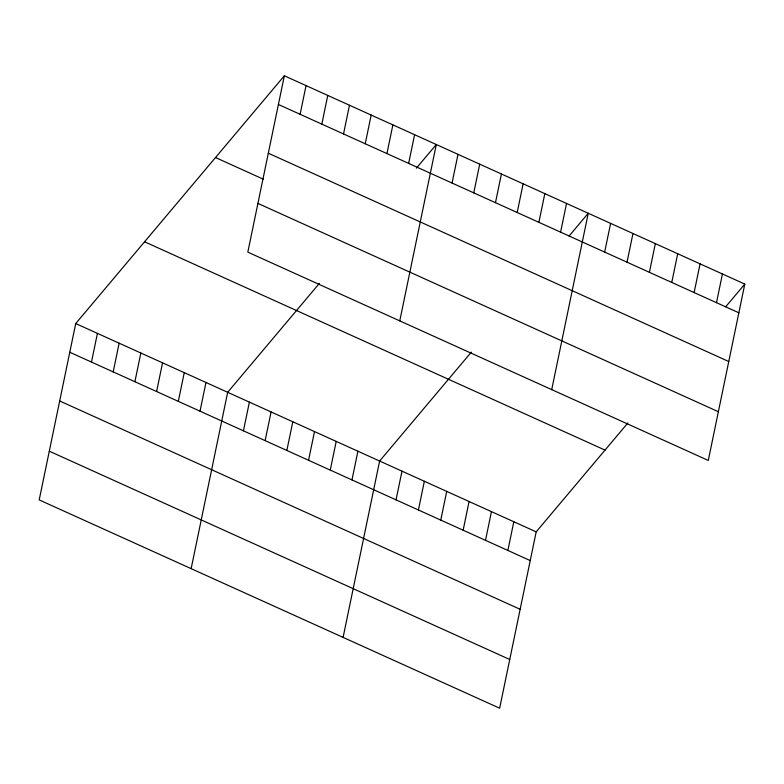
<?xml version="1.0" encoding="UTF-8"?>
<svg xmlns="http://www.w3.org/2000/svg" width="784" height="784" viewBox="0 0 784 784"><rect width="100%" height="100%" fill="white"/><g stroke="black" fill="none" stroke-linecap="round" stroke-linejoin="round"><path stroke-width="1.18" d="M284.347 75.783L247.822 252.134L708.275 460.443L744.8 284.092L284.347 75.783L75.725 323.557L39.2 499.908L499.653 708.217L536.178 531.866L627.876 422.958M91.483 362.071L97.432 333.376M113.19 371.89L119.139 343.196M134.897 381.71L140.846 353.016M156.604 391.53L162.553 362.835M178.311 401.349L184.26 372.655M200.018 411.179L205.967 382.474M191.149 568.645L227.674 392.294L319.372 283.387M300.115 114.297L306.054 85.603M243.432 430.818L249.381 402.123M321.822 124.117L327.761 95.423M265.139 440.637L271.088 411.943M343.529 133.937L349.468 105.242M286.846 450.457L292.795 421.763M365.236 143.756L371.175 115.062M308.553 460.277L314.502 431.582M386.943 153.576L392.882 124.881M330.26 470.096L336.209 441.402M408.65 163.395L414.589 134.701M351.967 479.916L357.916 451.221M399.771 320.872L436.296 144.521L416.402 168.148M343.098 637.392L379.623 461.041L471.321 352.134M452.064 183.044L458.003 154.34M396.038 499.859L401.986 471.164M473.771 192.864L479.71 164.17M418.411 509.972L424.35 481.278M495.478 202.684L501.417 173.989M440.775 520.096L446.713 491.401M517.185 212.503L523.124 183.809M463.138 530.209L469.077 501.515M538.892 222.323L544.831 193.628M485.502 540.333L491.441 511.638M560.599 232.142L566.538 203.448M507.865 550.446L513.814 521.752M551.72 389.619L588.245 213.268L569.125 235.984M604.67 252.085L610.609 223.391M627.033 262.199L632.972 233.505M649.397 272.322L655.336 243.618M671.761 282.436L677.709 253.742M694.124 292.559L700.073 263.855M716.488 302.673L722.436 273.979M725.68 306.809L744.8 284.092M278.398 104.478L738.861 312.796M268.314 153.203L728.767 361.522M215.502 157.545L263.257 179.154M257.916 203.409L718.369 411.718M144.57 241.786L605.023 450.104M75.725 323.557L536.178 531.866M69.776 352.251L530.229 560.57M59.692 400.977L520.145 609.295M49.294 451.182L509.747 659.491"/></g></svg>
